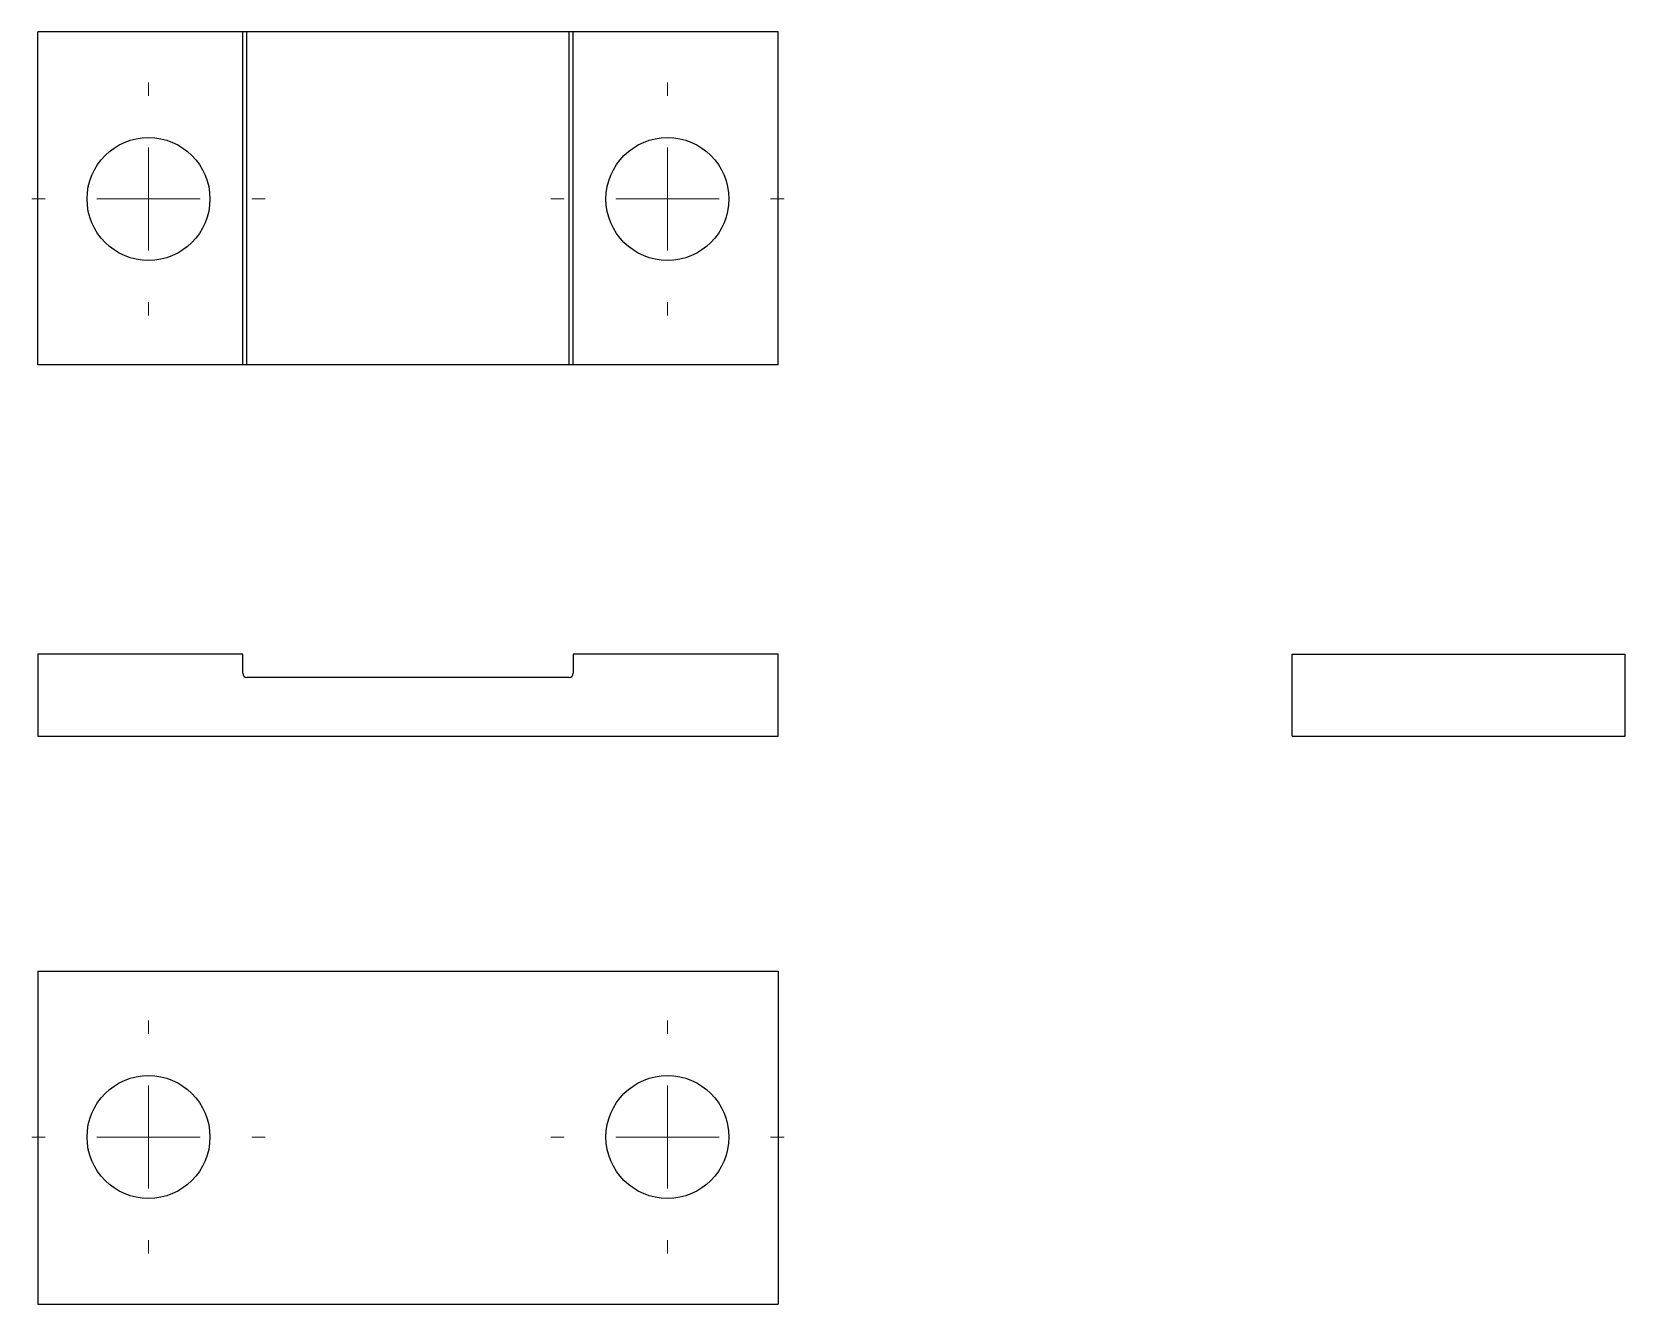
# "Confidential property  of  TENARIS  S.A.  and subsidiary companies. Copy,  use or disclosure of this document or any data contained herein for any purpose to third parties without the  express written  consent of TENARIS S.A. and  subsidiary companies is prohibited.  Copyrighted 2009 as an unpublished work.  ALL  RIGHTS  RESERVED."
# Model space of a CAD drawing. Header units: millimetres. Extents: x 1288.7 to 1327.6, y 1828.6 to 1859.7.
import ezdxf

# ---------------------------------------------------------------- set-up
doc = ezdxf.new("R2010")
doc.units = ezdxf.units.MM

# ---------------------------------------------------------------- blocks, each defined once
blk = doc.blocks.new('SW_CENTERMARKSYMBOL_5')
at = {"color": 0, "linetype": 'Continuous', "lineweight": 0}
for p, q in [((0, 5), (0, 5.65)), ((0, 0), (0, 2.5)), ((-5, 0), (-5.65, 0)), ((0, 0), (-2.5, 0)), ((0, 0), (0, -2.5)), ((0, 0), (2.5, 0)), ((5, 0), (5.65, 0)), ((0, -5), (0, -5.65))]:
    blk.add_line(p, q, dxfattribs=at)

msp = doc.modelspace()

# ---------------------------------------------------------------- linework, layer by layer
at = {"color": 7, "linetype": 'Continuous', "lineweight": 25}
for p, q in [((1288.844, 1851.549), (1288.844, 1859.679)), ((1293.843, 1859.679), (1288.844, 1859.679)), ((1293.843, 1851.549), (1293.843, 1859.679)), ((1293.943, 1859.679), (1293.843, 1859.679)), ((1293.943, 1851.549), (1293.943, 1859.679)), ((1301.813, 1859.679), (1293.943, 1859.679)), ((1301.813, 1851.549), (1301.813, 1859.679)), ((1301.913, 1859.679), (1301.813, 1859.679)), ((1301.913, 1851.549), (1301.913, 1859.679)), ((1306.912, 1859.679), (1301.913, 1859.679)), ((1306.912, 1851.549), (1306.912, 1859.679)), ((1293.843, 1851.549), (1288.844, 1851.549)), ((1293.943, 1851.549), (1293.843, 1851.549)), ((1301.813, 1851.549), (1293.943, 1851.549)), ((1301.913, 1851.549), (1301.813, 1851.549)), ((1306.912, 1851.549), (1301.913, 1851.549)), ((1288.844, 1844.49), (1288.844, 1842.49)), ((1293.843, 1844.49), (1288.844, 1844.49)), ((1293.843, 1844.02), (1293.843, 1844.49)), ((1301.913, 1844.49), (1301.913, 1844.02)), ((1306.912, 1844.49), (1301.913, 1844.49)), ((1306.912, 1842.49), (1306.912, 1844.49)), ((1319.463, 1844.49), (1327.592, 1844.49)), ((1319.463, 1842.49), (1319.463, 1844.49)), ((1327.592, 1842.49), (1327.592, 1844.49)), ((1301.813, 1843.92), (1293.943, 1843.92)), ((1288.844, 1842.49), (1306.912, 1842.49)), ((1319.463, 1842.49), (1327.592, 1842.49)), ((1288.844, 1836.751), (1288.844, 1828.621)), ((1288.844, 1836.751), (1306.912, 1836.751)), ((1306.912, 1836.751), (1306.912, 1828.621)), ((1288.844, 1828.621), (1306.912, 1828.621))]:
    msp.add_line(p, q, dxfattribs=at)
for centre in [(1291.544, 1855.599), (1304.212, 1855.599), (1291.544, 1832.701), (1304.212, 1832.701)]:
    msp.add_circle(centre, 1.5, dxfattribs=at)
for centre, start, end in [((1293.943, 1844.02), 180, 270), ((1301.813, 1844.02), 270, 0)]:
    msp.add_arc(centre, 0.1, start, end, dxfattribs=at)

# ---------------------------------------------------------------- block references
at = {"color": 7, "linetype": 'Continuous', "lineweight": 0, "xscale": 0.504, "yscale": 0.504, "zscale": 0.504}
for p in [(1291.544, 1855.599), (1304.212, 1855.599), (1291.544, 1832.701), (1304.212, 1832.701)]:
    msp.add_blockref('SW_CENTERMARKSYMBOL_5', p, dxfattribs=at)

doc.saveas('drawing.dxf')
